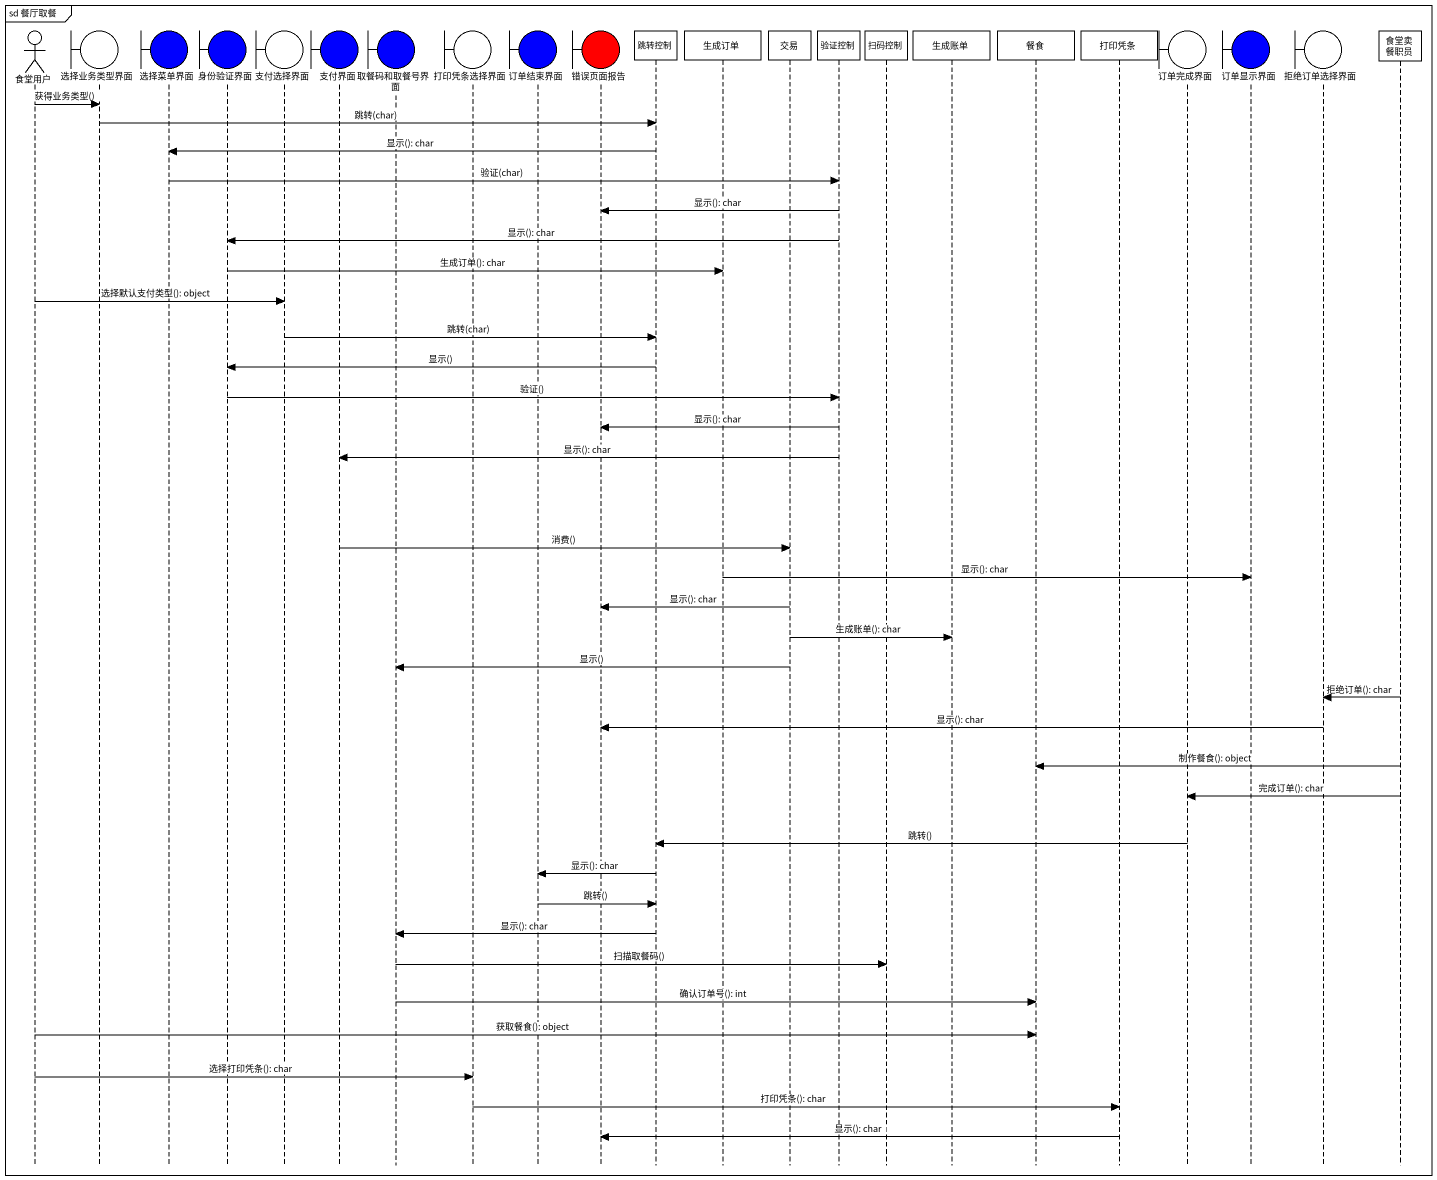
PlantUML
@startuml
mainframe sd 餐厅取餐
hide footbox
actor 食堂用户
boundary 选择业务类型界面
boundary 选择菜单界面 #0000FF
boundary 身份验证界面 #0000FF
boundary 支付选择界面
boundary 支付界面 #0000FF
boundary 取餐码和取餐号界面 #0000FF
boundary 打印凭条选择界面
boundary 订单结束界面 #0000FF
boundary 错误页面报告 #FF0000
participant 跳转控制
participant 生成订单
participant 交易
participant 验证控制
participant 扫码控制
participant 生成账单
participant 餐食
participant 打印凭条
boundary 订单完成界面
boundary 订单显示界面 #0000FF
boundary 拒绝订单选择界面
participant 食堂卖餐职员

食堂用户 -> 选择业务类型界面 : 获得业务类型()
选择业务类型界面 -> 跳转控制 : 跳转(char)
跳转控制 -> 选择菜单界面 : 显示(): char
选择菜单界面 -> 验证控制 : 验证(char)
验证控制 -> 错误页面报告 : 显示(): char
验证控制 -> 身份验证界面 : 显示(): char
身份验证界面 -> 生成订单 : 生成订单(): char
食堂用户 -> 支付选择界面 : 选择默认支付类型(): object
支付选择界面 -> 跳转控制 : 跳转(char)
跳转控制 -> 身份验证界面 : 显示()
身份验证界面 -> 验证控制 : 验证()
验证控制 -> 错误页面报告 : 显示(): char
验证控制 -> 支付界面 : 显示(): char
支付界面 -> 交易 : 消费()
生成订单 -> 订单显示界面 : 显示(): char
交易 -> 错误页面报告 : 显示(): char
交易 -> 生成账单 : 生成账单(): char
交易 -> 取餐码和取餐号界面 : 显示()
食堂卖餐职员 -> 拒绝订单选择界面 : 拒绝订单(): char
拒绝订单选择界面 -> 错误页面报告 : 显示(): char
食堂卖餐职员 -> 餐食 : 制作餐食(): object
食堂卖餐职员 -> 订单完成界面 : 完成订单(): char
订单完成界面 -> 跳转控制 : 跳转()
跳转控制 -> 订单结束界面 : 显示(): char
订单结束界面 -> 跳转控制 : 跳转()
跳转控制 -> 取餐码和取餐号界面 : 显示(): char
取餐码和取餐号界面 -> 扫码控制 : 扫描取餐码()
取餐码和取餐号界面 -> 餐食 : 确认订单号(): int
食堂用户 -> 餐食 : 获取餐食(): object
食堂用户 -> 打印凭条选择界面 : 选择打印凭条(): char
打印凭条选择界面 -> 打印凭条 : 打印凭条(): char
打印凭条 -> 错误页面报告 : 显示(): char
@enduml
